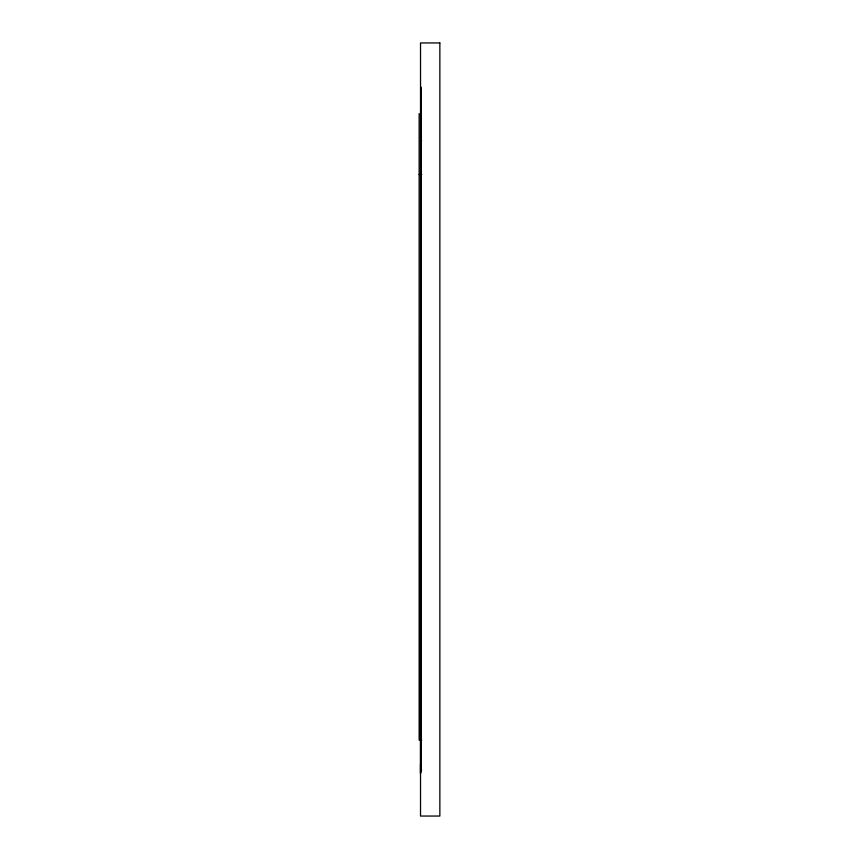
<?xml version="1.0" encoding="UTF-8"?>
<svg xmlns="http://www.w3.org/2000/svg" width="859" height="859" viewBox="0 0 859 859"><rect width="100%" height="100%" fill="white"/><g stroke="black" fill="none" stroke-linecap="round" stroke-linejoin="round"><path stroke-width="1.29" d="M420.523 764.51L420.523 773.54L420.695 86.512M420.695 772.23L421.576 769.739M419.149 174.495L421.758 174.495M421.758 740.082L419.149 740.082L419.149 113.603M421.576 140.801L420.523 137M421.05 87.79L421.05 770.952M439.851 42.95L420.523 42.95L420.523 816.05L439.851 816.05L439.851 42.95"/></g></svg>
